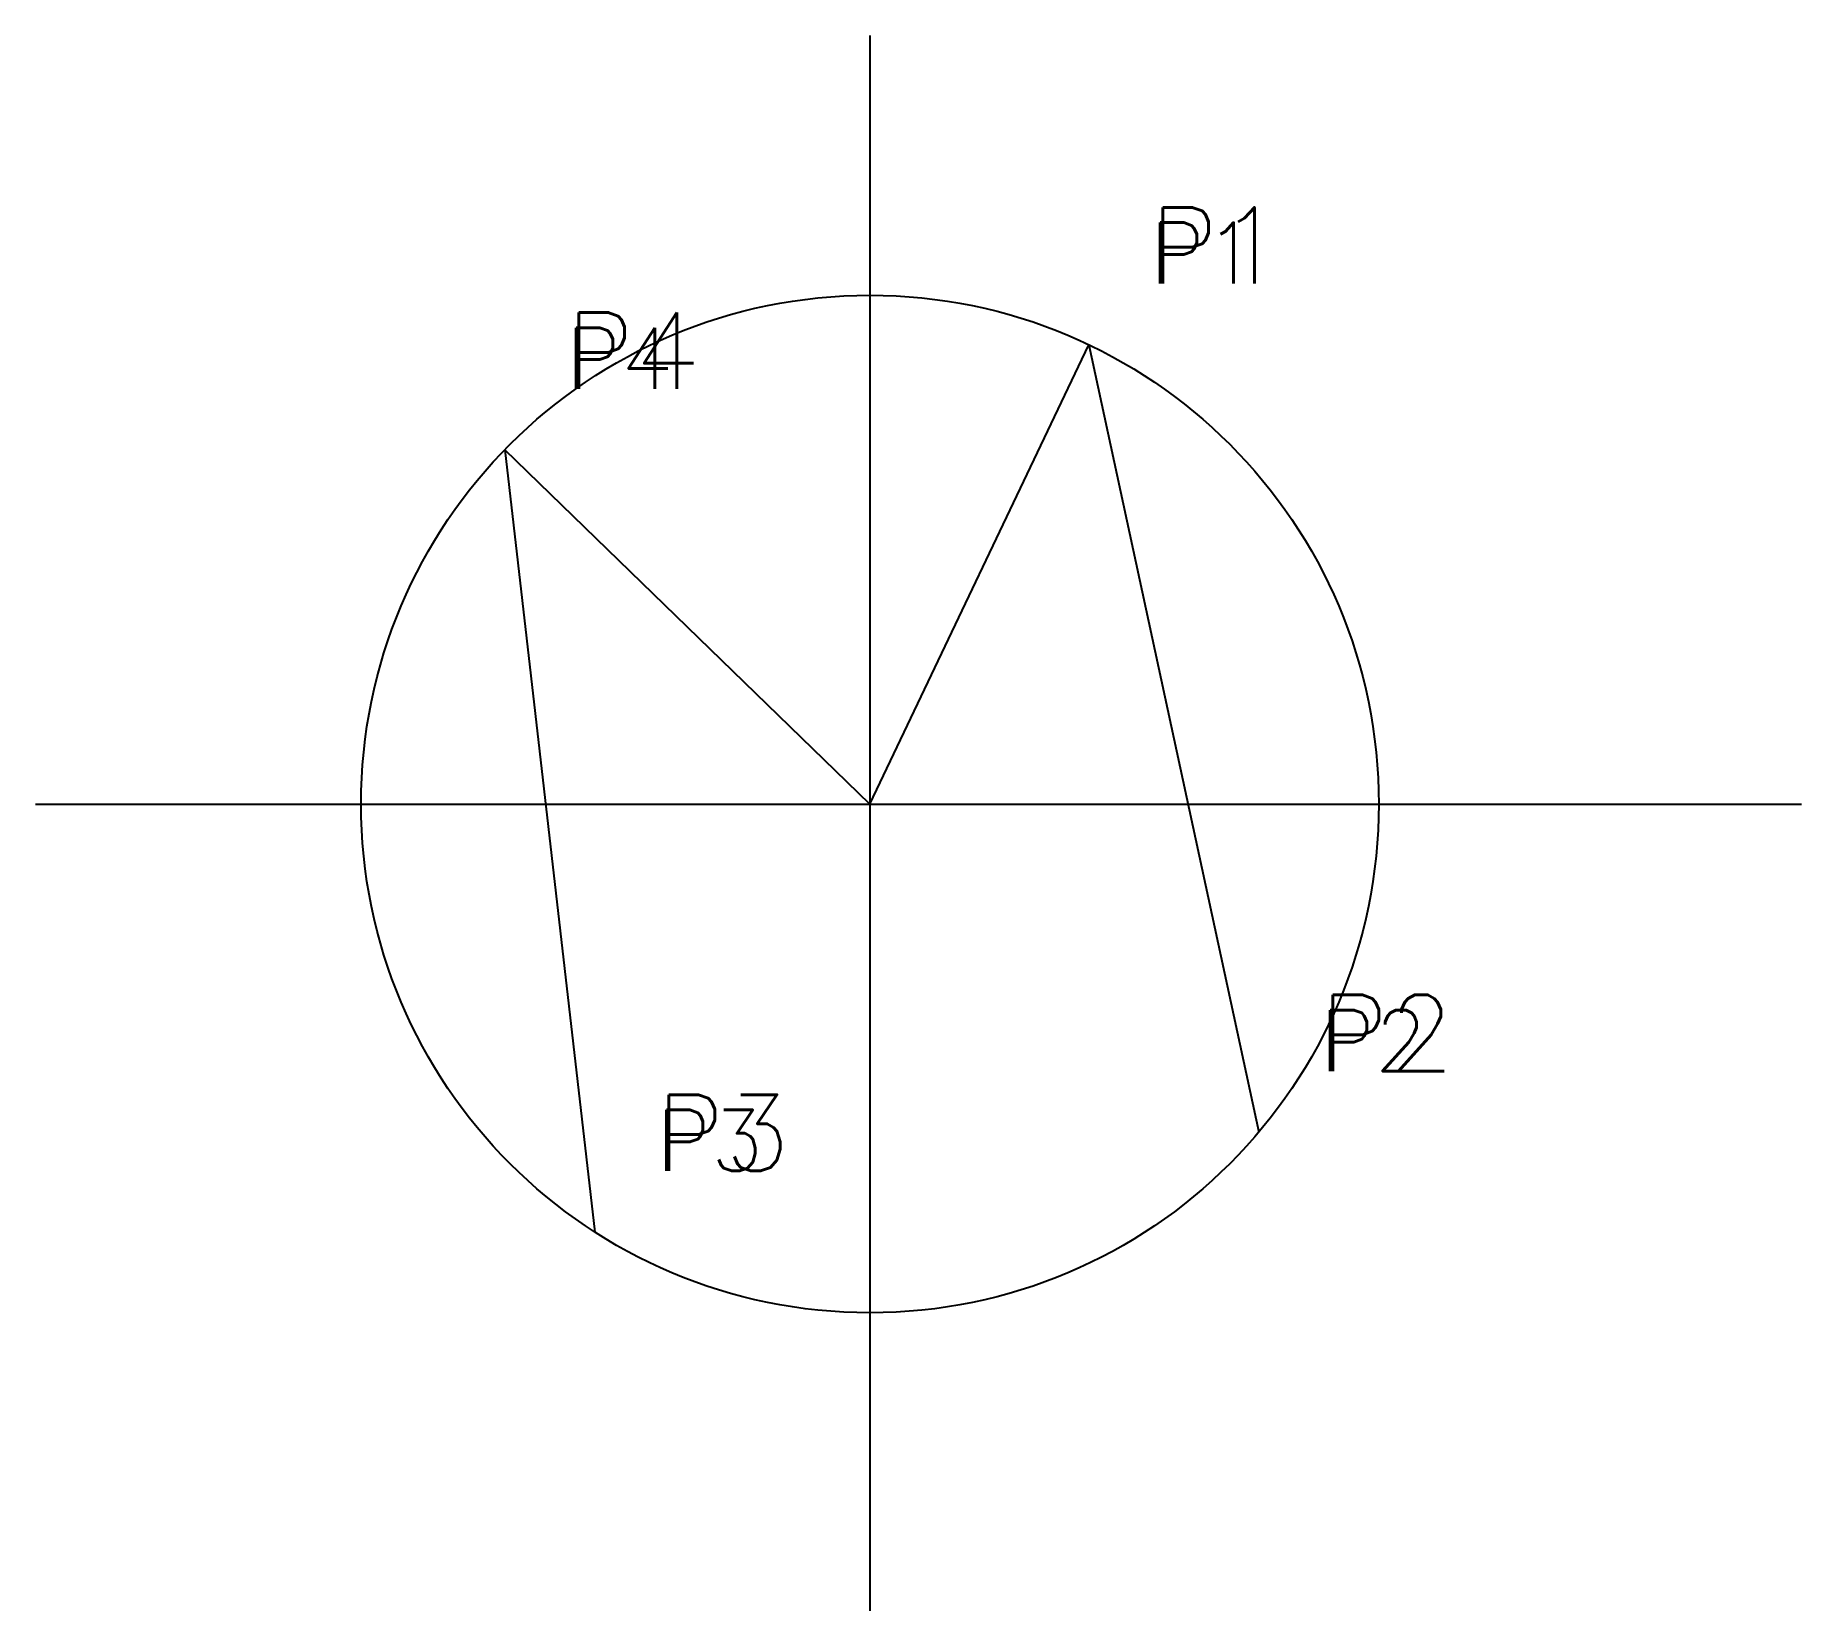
# Model space of a CAD drawing. Header units: millimetres. Extents: x -164 to 183, y -159 to 151.
import ezdxf

# ---------------------------------------------------------------- set-up
doc = ezdxf.new("R2010")
doc.units = ezdxf.units.MM
doc.styles.get("Standard").update_dxf_attribs({"font": 'txt', "bigfont": 'gbcbig.shx'})

msp = doc.modelspace()

# ---------------------------------------------------------------- linework, layer by layer
at = {"color": 1}
for p, q in [((0, 151.09), (0, -158.56)), ((0, 151.09, 183.11), (0, -158.56, 183.11))]:
    msp.add_line(p, q, dxfattribs=at)
for p, q in [((0, 0), (43, 90.28)), ((0, 0, 183.11), (43, 90.28, 183.11)), ((43, 90.28), (76.42, -64.5)), ((43, 90.28, 183.11), (76.42, -64.5, 183.11)), ((0, 0), (-71.77, 69.63)), ((-71.77, 69.63), (-54.06, -84.13)), ((0, 0, 183.11), (-71.77, 69.63, 183.11)), ((-71.77, 69.63, 183.11), (-54.06, -84.13, 183.11)), ((0, 0), (0, 0)), ((0, 0, 183.11), (0, 0, 183.11))]:
    msp.add_line(p, q)
at = {"color": 3}
for p, q in [((-164.01, 0), (183.11, 0)), ((-164.01, 0, 183.11), (183.11, 0, 183.11))]:
    msp.add_line(p, q, dxfattribs=at)
at = {"color": 2, "extrusion": (-6.12323e-17, -1, -1.35963e-32)}
msp.add_line((0, 0), (0, 0, 183.11), dxfattribs=at)
for centre in [(0, 0), (0, 0, 183.11)]:
    msp.add_circle(centre, 100)

# ---------------------------------------------------------------- texts
for s, height, p in [('P1', 15, (55, 102.28, 195.11)), ('P1', 12, (55, 102.28, 12)), ('P4', 15, (-59.77, 81.63, 195.11)), ('P4', 12, (-59.77, 81.63, 12)), ('P2', 15, (88.42, -52.5, 195.11)), ('P2', 12, (88.42, -52.5, 12)), ('P3', 15, (-42.06, -72.13, 195.11)), ('P3', 12, (-42.06, -72.13, 12))]:
    msp.add_text(s, height=height).set_placement(p)

doc.saveas('drawing.dxf')
